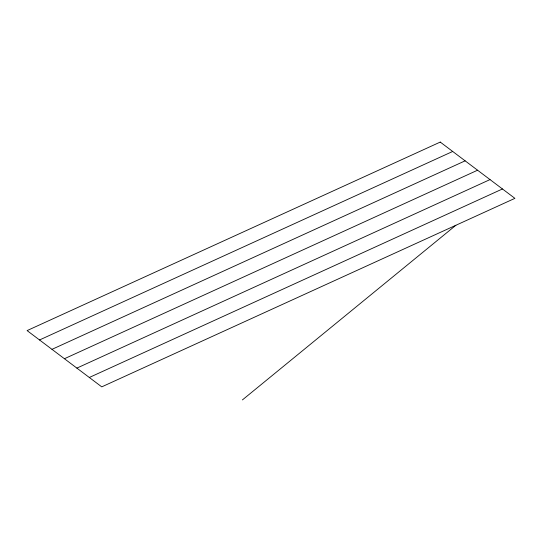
<?xml version="1.0" encoding="UTF-8"?>
<svg xmlns="http://www.w3.org/2000/svg" width="542" height="542" viewBox="0 0 542 542"><rect width="100%" height="100%" fill="white"/><g stroke="black" fill="none" stroke-linecap="round" stroke-linejoin="round"><path stroke-width="0.81" d="M242.403 399.921L455.876 225.276M39.539 339.969L452.692 151.462M51.985 349.346L465.131 160.839M64.423 358.729L477.577 170.215M76.869 368.106L490.015 179.592M89.308 377.483L502.461 188.968M440.246 142.079L27.1 330.593L101.754 386.859L514.9 198.345L440.246 142.079"/></g></svg>
